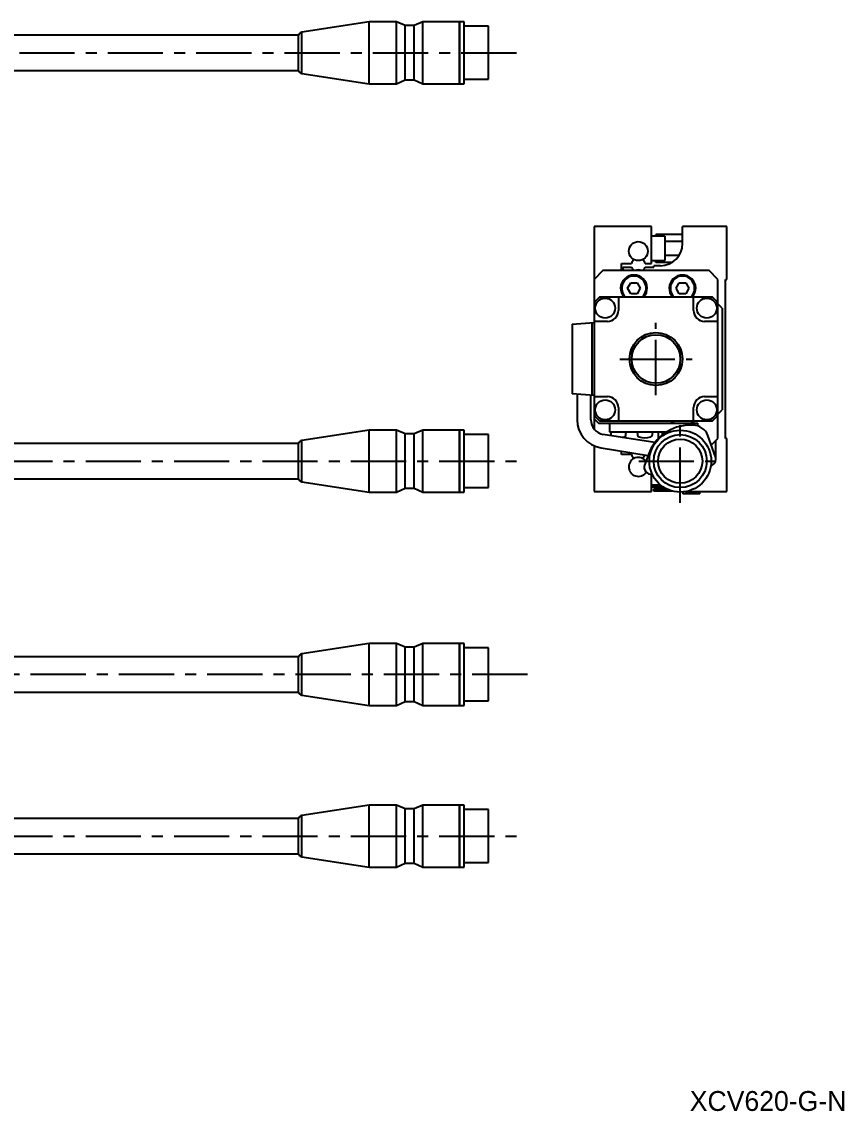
# Model space of a CAD drawing. Extents: x 35 to 407, y 17 to 267.
# Drawn here: x 221.3 to 407.4, y 16.9 to 263.4 of the extents above; entities that cross this region are included whole.
import ezdxf

# ---------------------------------------------------------------- set-up
doc = ezdxf.new("R2010")
doc.units = 0
doc.header["$LTSCALE"] = 10
doc.linetypes.add('CENTER', pattern=[2, 1.25, -0.25, 0.25, -0.25])
doc.layers.add('1', color=7, linetype='CONTINUOUS')
doc.styles.get("Standard").update_dxf_attribs({"font": 'FGP教科書体NT-M'})

msp = doc.modelspace()

# ---------------------------------------------------------------- linework, layer by layer
at = {"layer": '1', "color": 7, "linetype": 'CONTINUOUS'}
for p, q in [((299.906948, 263.351048), (284.672966, 261.035375)), ((299.906948, 249.35105), (299.906948, 263.351048)), ((306.099947, 263.351048), (299.906948, 263.351048)), ((306.099947, 249.35105), (306.099947, 263.351048)), ((308.099947, 262.501049), (306.099947, 263.351048)), ((308.099947, 250.201049), (308.099947, 262.501049)), ((310.099947, 262.501049), (308.099947, 262.501049)), ((312.099947, 263.351048), (310.099947, 262.501049)), ((310.099947, 250.201049), (310.099947, 262.501049)), ((312.099947, 249.35105), (312.099947, 263.351048)), ((320.356947, 263.351048), (312.099947, 263.351048)), ((320.356947, 249.35105), (320.356947, 263.351048)), ((320.406947, 263.301048), (320.356947, 263.351048)), ((320.406947, 249.35105), (320.406947, 263.351048)), ((321.406949, 263.351048), (320.406947, 263.351048)), ((321.406949, 249.35105), (321.406949, 263.351048)), ((326.90695, 262.351047), (321.406949, 262.351047)), ((326.90695, 250.351051), (326.90695, 262.351047)), ((283.949292, 260.351049), (205.821162, 260.351049)), ((283.949292, 252.351049), (283.949292, 260.351049)), ((284.672966, 251.666724), (284.672966, 261.035375)), ((211.821162, 252.351049), (283.949292, 252.351049)), ((284.672966, 251.666724), (299.906948, 249.35105)), ((299.906948, 249.35105), (306.099947, 249.35105)), ((306.099947, 249.35105), (308.099947, 250.201049)), ((308.099947, 250.201049), (310.099947, 250.201049)), ((310.099947, 250.201049), (312.099947, 249.35105)), ((312.099947, 249.35105), (320.356947, 249.35105)), ((320.356947, 249.35105), (320.406947, 249.40105)), ((320.406947, 249.35105), (321.406949, 249.35105)), ((321.406949, 250.351051), (326.90695, 250.351051)), ((363.833617, 217.074287), (350.833617, 217.074287)), ((350.833617, 217.074287), (350.833617, 171.238773)), ((363.833617, 208.674287), (363.833617, 217.074287)), ((380.833617, 217.074287), (370.833617, 217.074287)), ((370.833617, 213.174287), (370.833617, 217.074287)), ((380.833617, 205.074287), (380.833617, 217.074287)), ((366.833617, 214.824287), (363.833617, 214.824287)), ((364.833617, 214.824287), (364.833617, 215.249714)), ((370.833617, 215.249714), (364.833617, 215.249714)), ((366.833617, 214.824287), (366.833617, 209.324287)), ((370.833617, 213.662), (366.833617, 213.662)), ((370.049519, 210.486574), (366.833617, 210.486574)), ((352.833617, 207.074287), (350.833617, 205.074287)), ((376.833617, 207.074287), (352.833617, 207.074287)), ((357.033617, 208.674287), (359.297337, 208.674287)), ((357.033617, 207.074287), (357.033617, 208.674287)), ((357.333617, 207.874287), (357.333617, 207.074287)), ((357.333617, 207.874287), (359.297337, 207.874287)), ((362.369897, 208.674287), (363.833617, 208.674287)), ((362.369897, 207.874287), (364.333617, 207.874287)), ((363.833617, 209.324287), (366.833617, 209.324287)), ((365.833617, 208.174287), (364.333617, 208.174287)), ((364.333617, 207.874287), (364.333617, 208.174287)), ((364.833617, 208.898861), (364.833617, 209.324287)), ((368.423385, 208.898861), (364.833617, 208.898861)), ((378.833617, 205.074287), (376.833617, 207.074287)), ((378.833617, 169.074287), (378.833617, 205.074287)), ((380.533617, 205.074287), (380.833617, 205.074287)), ((380.533617, 169.074287), (380.533617, 205.074287)), ((358.390241, 203.074287), (359.111929, 204.324287)), ((359.111929, 201.824287), (358.390241, 203.074287)), ((359.111929, 204.324287), (360.555305, 204.324287)), ((360.555305, 204.324287), (361.276993, 203.074287)), ((361.276993, 203.074287), (360.555305, 201.824287)), ((369.390241, 203.074287), (370.111929, 204.324287)), ((370.111929, 201.824287), (369.390241, 203.074287)), ((370.111929, 204.324287), (371.555305, 204.324287)), ((371.555305, 204.324287), (372.276993, 203.074287)), ((372.276993, 203.074287), (371.555305, 201.824287)), ((352.033617, 201.074287), (350.833617, 199.874287)), ((377.633617, 201.074287), (352.033617, 201.074287)), ((356.333617, 201.074287), (356.333617, 198.074287)), ((360.555305, 201.824287), (359.111929, 201.824287)), ((371.555305, 201.824287), (370.111929, 201.824287)), ((373.333617, 198.074287), (373.333617, 201.074287)), ((378.833617, 199.874287), (377.633617, 201.074287)), ((379.833617, 198.574287), (378.833617, 199.574287)), ((379.833617, 198.574287), (379.833617, 175.574287)), ((345.833617, 194.974657), (350.833617, 195.324287)), ((345.833617, 194.974653), (345.833617, 179.173921)), ((350.333617, 195.289324), (350.333617, 178.859251)), ((353.833617, 195.574287), (350.833617, 195.574287)), ((378.833617, 195.574287), (375.833617, 195.574287)), ((350.833617, 178.824287), (345.833617, 179.173927)), ((347.008617, 179.091757), (347.008617, 173.344082)), ((350.108617, 173.344082), (350.108617, 178.874984)), ((350.833617, 178.574287), (353.833617, 178.574287)), ((375.833617, 178.574287), (378.833617, 178.574287)), ((356.333617, 176.074287), (356.333617, 173.074287)), ((373.333617, 173.074287), (373.333617, 176.074287)), ((378.833617, 174.574287), (379.833617, 175.574287)), ((350.833617, 174.274287), (352.033617, 173.074287)), ((350.833617, 173.574287), (351.833617, 172.574287)), ((351.833617, 172.574287), (374.333617, 172.574287)), ((352.033617, 173.074287), (377.633617, 173.074287)), ((354.333617, 172.574287), (354.333617, 170.574287)), ((374.333617, 171.92362), (374.333617, 172.574287)), ((377.633617, 173.074287), (378.833617, 174.274287)), ((299.906948, 170.974286), (284.672966, 168.658613)), ((306.099947, 170.974286), (299.906948, 170.974286)), ((299.906948, 156.974288), (299.906948, 170.974286)), ((308.099947, 170.124287), (306.099947, 170.974286)), ((306.099947, 156.974288), (306.099947, 170.974286)), ((310.099947, 170.124287), (308.099947, 170.124287)), ((308.099947, 157.824287), (308.099947, 170.124287)), ((312.099947, 170.974286), (310.099947, 170.124287)), ((310.099947, 157.824287), (310.099947, 170.124287)), ((320.356947, 170.974286), (312.099947, 170.974286)), ((312.099947, 156.974288), (312.099947, 170.974286)), ((320.406947, 170.924286), (320.356947, 170.974286)), ((320.356947, 156.974288), (320.356947, 170.974286)), ((321.406949, 170.974286), (320.406947, 170.974286)), ((320.406947, 156.974288), (320.406947, 170.974286)), ((321.406949, 156.974288), (321.406949, 170.974286)), ((354.333617, 170.574287), (367.229043, 170.574287)), ((354.583617, 170.574287), (354.643353, 169.8915)), ((358.023881, 169.8915), (358.083617, 170.574287)), ((360.583617, 170.574287), (360.643353, 169.8915)), ((364.023881, 169.8915), (364.083617, 170.574287)), ((365.333617, 170.574287), (365.333617, 169.074287)), ((366.283617, 169.90348), (366.283617, 170.574287)), ((373.210071, 172.106107), (372.56225, 172.106107)), ((283.949292, 167.974287), (198.906948, 167.974287)), ((283.949292, 159.974287), (283.949292, 167.974287)), ((284.672966, 159.289962), (284.672966, 168.658613)), ((326.90695, 169.974285), (321.406949, 169.974285)), ((326.90695, 157.974289), (326.90695, 169.974285)), ((364.588347, 168.173244), (352.903233, 170.023984)), ((357.333617, 169.375308), (357.333617, 169.32228)), ((357.851866, 169.556039), (358.227145, 169.180759)), ((365.333617, 169.074287), (365.35138, 169.056524)), ((378.29014, 164.978236), (376.54598, 169.770278)), ((377.34215, 167.58282), (378.833617, 169.074287)), ((378.383617, 164.448105), (378.383617, 168.624287)), ((380.833617, 169.074287), (380.533617, 169.074287)), ((380.833617, 157.074287), (380.833617, 169.074287)), ((350.833617, 167.429566), (350.833617, 157.074287)), ((352.418286, 166.96215), (363.040572, 165.279745)), ((357.033617, 165.474287), (357.033617, 166.231154)), ((359.297337, 165.474287), (357.033617, 165.474287)), ((363.11834, 165.493409), (362.246791, 163.098851)), ((363.988177, 161.018719), (363.703315, 161.018719)), ((363.833617, 157.074287), (363.833617, 161.018719)), ((198.906948, 159.974287), (283.949292, 159.974287)), ((284.672966, 159.289962), (299.906948, 156.974288)), ((306.099947, 156.974288), (308.099947, 157.824287)), ((308.099947, 157.824287), (310.099947, 157.824287)), ((310.099947, 157.824287), (312.099947, 156.974288)), ((321.406949, 157.974289), (326.90695, 157.974289)), ((365.879407, 158.574287), (363.833617, 158.574287)), ((366.566657, 158.074287), (363.833617, 158.074287)), ((299.906948, 156.974288), (306.099947, 156.974288)), ((312.099947, 156.974288), (320.356947, 156.974288)), ((320.356947, 156.974288), (320.406947, 157.024288)), ((320.406947, 156.974288), (321.406949, 156.974288)), ((350.833617, 157.074287), (363.833617, 157.074287)), ((364.333617, 157.174287), (364.333617, 157.674287)), ((364.333617, 157.674287), (367.28239, 157.674287)), ((368.672297, 157.174287), (364.333617, 157.174287)), ((370.933617, 157.00005), (370.933617, 156.574287)), ((374.733617, 156.574287), (370.933617, 156.574287)), ((371.512594, 157.074287), (380.833617, 157.074287)), ((374.733617, 156.574287), (374.733617, 157.074287)), ((299.906948, 122.734356), (284.672966, 120.418682)), ((299.906948, 108.734358), (299.906948, 122.734356)), ((306.099947, 122.734356), (299.906948, 122.734356)), ((306.099947, 108.734358), (306.099947, 122.734356)), ((308.099947, 121.884357), (306.099947, 122.734356)), ((308.099947, 109.584357), (308.099947, 121.884357)), ((310.099947, 121.884357), (308.099947, 121.884357)), ((312.099947, 122.734356), (310.099947, 121.884357)), ((310.099947, 109.584357), (310.099947, 121.884357)), ((312.099947, 108.734358), (312.099947, 122.734356)), ((320.356947, 122.734356), (312.099947, 122.734356)), ((320.356947, 108.734358), (320.356947, 122.734356)), ((320.406947, 122.684356), (320.356947, 122.734356)), ((320.406947, 108.734358), (320.406947, 122.734356)), ((321.406949, 122.734356), (320.406947, 122.734356)), ((321.406949, 108.734358), (321.406949, 122.734356)), ((326.90695, 121.734355), (321.406949, 121.734355)), ((326.90695, 109.734359), (326.90695, 121.734355)), ((283.949292, 119.734357), (198.906948, 119.734357)), ((283.949292, 111.734357), (283.949292, 119.734357)), ((284.672966, 111.050031), (284.672966, 120.418682)), ((198.906948, 111.734357), (283.949292, 111.734357)), ((284.672966, 111.050031), (299.906948, 108.734358)), ((299.906948, 108.734358), (306.099947, 108.734358)), ((306.099947, 108.734358), (308.099947, 109.584357)), ((308.099947, 109.584357), (310.099947, 109.584357)), ((310.099947, 109.584357), (312.099947, 108.734358)), ((312.099947, 108.734358), (320.356947, 108.734358)), ((320.356947, 108.734358), (320.406947, 108.784358)), ((320.406947, 108.734358), (321.406949, 108.734358)), ((321.406949, 109.734359), (326.90695, 109.734359)), ((299.906948, 86.149697), (284.672966, 83.834024)), ((284.672966, 74.465372), (284.672966, 83.834024)), ((299.906948, 72.149699), (299.906948, 86.149697)), ((306.099947, 86.149697), (299.906948, 86.149697)), ((306.099947, 72.149699), (306.099947, 86.149697)), ((308.099947, 85.299698), (306.099947, 86.149697)), ((308.099947, 72.999698), (308.099947, 85.299698)), ((310.099947, 85.299698), (308.099947, 85.299698)), ((312.099947, 86.149697), (310.099947, 85.299698)), ((310.099947, 72.999698), (310.099947, 85.299698)), ((312.099947, 72.149699), (312.099947, 86.149697)), ((320.356947, 86.149697), (312.099947, 86.149697)), ((320.356947, 72.149699), (320.356947, 86.149697)), ((320.406947, 86.099697), (320.356947, 86.149697)), ((320.406947, 72.149699), (320.406947, 86.149697)), ((321.406949, 86.149697), (320.406947, 86.149697)), ((321.406949, 72.149699), (321.406949, 86.149697)), ((326.90695, 85.149696), (321.406949, 85.149696)), ((326.90695, 73.1497), (326.90695, 85.149696)), ((283.949292, 83.149698), (198.906948, 83.149698)), ((283.949292, 75.149698), (283.949292, 83.149698)), ((198.906948, 75.149698), (283.949292, 75.149698)), ((284.672966, 74.465372), (299.906948, 72.149699)), ((299.906948, 72.149699), (306.099947, 72.149699)), ((306.099947, 72.149699), (308.099947, 72.999698)), ((308.099947, 72.999698), (310.099947, 72.999698)), ((310.099947, 72.999698), (312.099947, 72.149699)), ((312.099947, 72.149699), (320.356947, 72.149699)), ((320.356947, 72.149699), (320.406947, 72.199699)), ((320.406947, 72.149699), (321.406949, 72.149699)), ((321.406949, 73.1497), (326.90695, 73.1497))]:
    msp.add_line(p, q, dxfattribs=at)
at = {"layer": '1', "color": 4, "linetype": 'CENTER'}
for p, q in [((200.764056, 256.351049), (335.764056, 256.351049)), ((364.833617, 178.874287), (364.833617, 195.274287)), ((356.633617, 187.074287), (373.033617, 187.074287)), ((370.333617, 154.574288), (370.333617, 173.374286)), ((195.764056, 163.974287), (335.764056, 163.974287)), ((360.933618, 163.974287), (379.733616, 163.974287)), ((335.764056, 115.734357), (195.764056, 115.734357)), ((195.764056, 79.149698), (335.764056, 79.149698))]:
    msp.add_line(p, q, dxfattribs=at)
at = {"layer": '1', "color": 7, "linetype": 'CONTINUOUS'}
for centre, radius in [((360.833617, 211.474287), 2.15), ((353.333617, 198.574287), 2.25), ((376.333617, 198.574287), 2.25), ((364.833617, 187.074287), 6), ((364.833617, 187.074287), 5.5), ((353.333617, 175.574287), 2.25), ((376.333617, 175.574287), 2.25), ((370.333617, 163.974287), 6.999999), ((370.333617, 163.974287), 5.999998), ((370.333617, 163.974287), 5)]:
    msp.add_circle(centre, radius, dxfattribs=at)
for centre, radius, start, end in [((284.906949, 260.063132), 1.000002, 103.531698, 163.266744), ((284.906949, 252.638966), 1.000002, 196.733256, 256.468302), ((365.833617, 213.174287), 5, 270, 0), ((360.833617, 208.274287), 1.5875, 126.779043, 165.405971), ((360.833617, 208.274287), 1.5875, 14.594028, 53.220956), ((360.833617, 208.274287), 1.5875, 194.594029, 229.104554), ((360.833617, 205.074287), 2.15, 68.471096, 111.528904), ((360.833617, 208.274287), 1.5875, 310.895446, 345.405971), ((359.833617, 203.074287), 3, 318.189685, 221.810315), ((359.833617, 203.074287), 2.75, 313.341758, 226.658242), ((370.833617, 203.074287), 3, 318.189685, 221.810315), ((370.833617, 203.074287), 2.75, 313.341758, 226.658242), ((353.833617, 198.074287), 2.5, 270, 0), ((375.833617, 198.074287), 2.5, 180, 270), ((353.833617, 176.074287), 2.5, 0, 90), ((375.833617, 176.074287), 2.5, 90, 180), ((353.438724, 173.310858), 6.430193, 179.703957, 260.868859), ((353.439146, 173.311278), 3.330691, 179.435683, 260.74077), ((370.833617, 171.074287), 3, 138.189685, 150), ((370.833617, 171.074287), 2.75, 133.341758, 146.944269), ((370.833617, 171.074287), 2.75, 33.055731, 46.658242), ((370.833617, 171.074287), 3, 30, 41.810315), ((372.56225, 162.056107), 10.05, 90, 160), ((373.210071, 168.556107), 3.55, 20, 90), ((284.906949, 167.68637), 1.000002, 103.531698, 163.266744), ((355.141451, 169.935078), 0.5, 185, 202.644354), ((356.333617, 174.274287), 5, 279.751624, 285.362549), ((357.525784, 169.935078), 0.5, 285.362549, 355), ((361.141451, 169.935078), 0.5, 185, 254.637451), ((362.333617, 174.274287), 5, 254.637451, 285.362549), ((363.525784, 169.935078), 0.5, 285.362549, 355), ((360.833617, 165.874287), 1.5875, 194.594028, 233.220956), ((360.833617, 165.874287), 1.5875, 306.779043, 342.232389), ((360.833617, 162.674287), 2.15, 36.625311, 325.845716), ((363.703315, 162.568719), 1.55, 160, 280.166304), ((376.833617, 164.448105), 1.55, 285.944444, 20), ((284.906949, 160.262204), 1.000002, 196.733256, 256.468302), ((284.906949, 119.44644), 1.000002, 103.531698, 163.266744), ((284.906949, 112.022274), 1.000002, 196.733256, 256.468302), ((284.906949, 82.861781), 1.000002, 103.531698, 163.266744), ((284.906949, 75.437615), 1.000002, 196.733256, 256.468302)]:
    msp.add_arc(centre, radius, start, end, dxfattribs=at)

# ---------------------------------------------------------------- texts
at = {"layer": '1', "color": 7}
msp.add_text('XCV620-G-N', height=4.5, dxfattribs=at).set_placement((372.478125, 16.993359))

doc.saveas('drawing.dxf')
